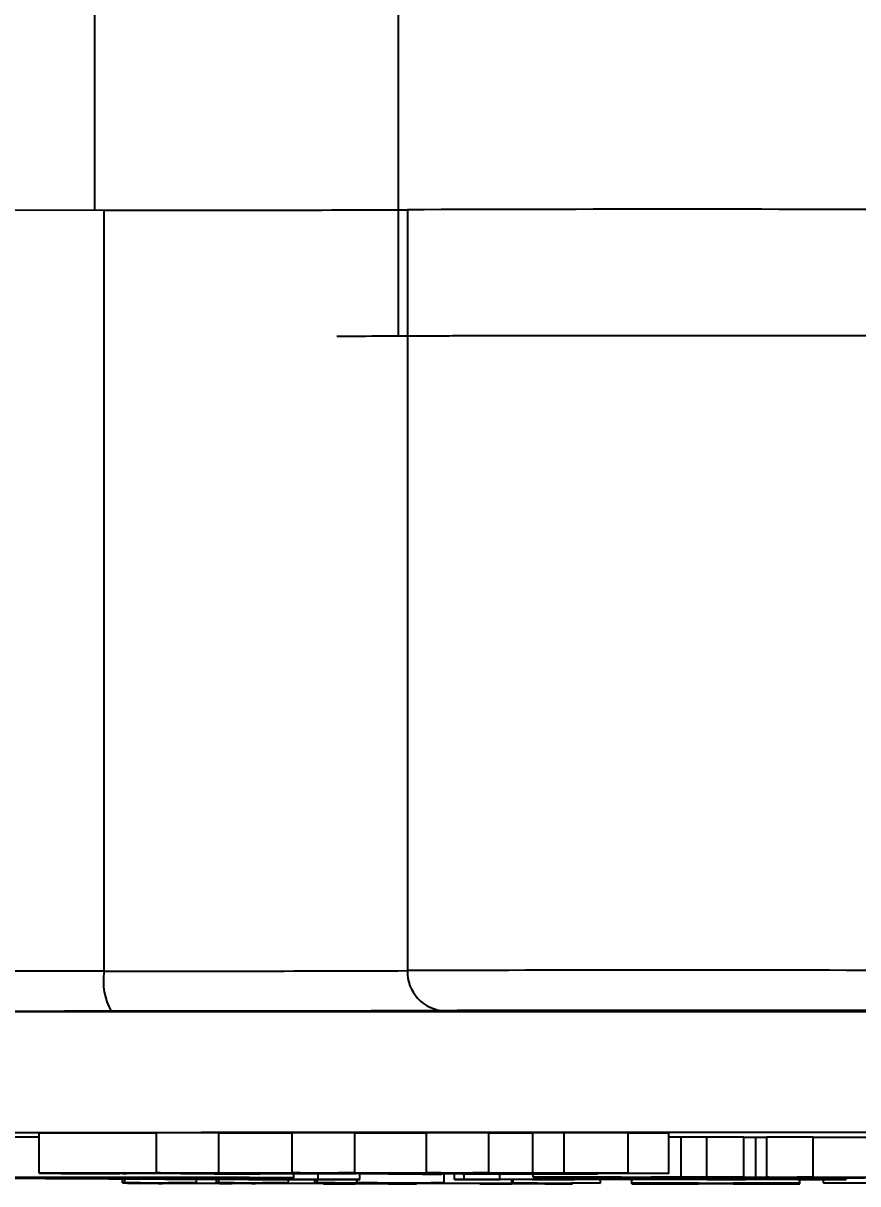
# Model space of a CAD drawing. Header units: millimetres. Extents: x 1890 to 4327, y 775 to 2498.
# Drawn here: x 2993.48 to 3014.31, y 1054.46 to 1083.44 of the extents above; entities that cross this region are included whole.
import ezdxf

# ---------------------------------------------------------------- set-up
doc = ezdxf.new("R2010")
doc.units = ezdxf.units.MM
doc.layers.add('AM_5', color=3, linetype='Continuous', lineweight=25)
doc.styles.add('SLDTEXTSTYLE1', font='txt.shx', dxfattribs={"width": 0.7, "bigfont": 'gbcbig.shx'})
doc.dimstyles.new('SLDDIMSTYLE12$0', dxfattribs={"dimtxt": 12, "dimasz": 10, "dimexe": 0, "dimexo": 0.0625, "dimgap": 0.875, "dimtad": 1, "dimdec": 1, "dimlfac": 1.8, "dimrnd": 1e-09, "dimzin": 12, "dimdsep": 46, "dimtxsty": 'SLDTEXTSTYLE1', "dimcen": 0.09, "dimdle": 8.16, "dimclrd": 3, "dimclre": 3, "dimadec": 0, "dimazin": 3, "dimtfac": 1, "dimtdec": 1, "dimtofl": 0, "dimtmove": 0, "dimatfit": 3, "dimfxl": 0, "dimfrac": 2, "dimtolj": 1, "dimlwd": 5, "dimlwe": 5, "dimarcsym": 0})

# ---------------------------------------------------------------- blocks, each defined once
blk = doc.blocks.new('*D77')
at = {"layer": 'AM_5', "color": 3, "lineweight": 5, "transparency": 16777216}
blk.add_line((3009.585, 1296.077), (2821.591, 1296.077), dxfattribs=at)
at = {"layer": 'AM_5', "color": 3, "linetype": 'Continuous', "lineweight": 5, "transparency": 16777216}
for p, q in [((2821.591, 1286.077), (2821.591, 1064.465)), ((2963.839, 1054.465), (2821.591, 1054.465))]:
    blk.add_line(p, q, dxfattribs=at)
at = {"layer": 'AM_5', "color": 3, "transparency": 16777216}
for points in [[(2819.925, 1286.077), (2823.258, 1286.077), (2821.591, 1296.077)], [(2819.925, 1064.465), (2823.258, 1064.465), (2821.591, 1054.465)]]:
    blk.add_solid(points, dxfattribs=at)
at = {"layer": 'Defpoints', "color": 0, "transparency": 16777216}
for p in [(3009.647, 1296.077), (2821.591, 1054.465), (2963.902, 1054.465)]:
    blk.add_point(p, dxfattribs=at)
at = {"layer": 'AM_5', "color": 0, "transparency": 16777216, "insert": (2814.716, 1121.747), "char_height": 12, "attachment_point": 5, "rotation": 90, "style": 'SLDTEXTSTYLE1'}
blk.add_mtext('\\A1;245', dxfattribs=at)

msp = doc.modelspace()

# ---------------------------------------------------------------- linework, layer by layer
at = {"color": 7, "linetype": 'Continuous', "lineweight": 25}
for p, q in [((2995.271, 1078.773), (2995.271, 1110.201)), ((3002.841, 1109.463), (3002.841, 1075.629)), ((2995.499, 1059.773), (2995.499, 1078.773)), ((3003.071, 1078.787), (3003.071, 1059.787)), ((3001.758, 1055.735), (3000.196, 1055.736)), ((3000.196, 1054.736), (3000.196, 1055.736)), ((3005.102, 1055.736), (3003.546, 1055.737)), ((3003.546, 1054.737), (3003.546, 1055.737)), ((3005.102, 1054.736), (3005.102, 1055.736)), ((2996.806, 1055.729), (2993.878, 1055.728)), ((2993.878, 1054.728), (2993.878, 1055.728)), ((2998.365, 1055.734), (2996.806, 1055.735)), ((2996.806, 1054.735), (2996.806, 1055.735)), ((2998.365, 1054.734), (2998.365, 1055.734)), ((3000.196, 1055.73), (2998.365, 1055.73)), ((3001.758, 1054.735), (3001.758, 1055.735)), ((3003.546, 1055.731), (3001.758, 1055.731)), ((3006.199, 1055.732), (3005.102, 1055.732)), ((3006.985, 1055.735), (3006.199, 1055.732)), ((3006.199, 1054.732), (3006.199, 1055.732)), ((3008.582, 1055.732), (3006.985, 1055.735)), ((3006.985, 1054.735), (3006.985, 1055.735)), ((3008.582, 1054.732), (3008.582, 1055.732)), ((3009.597, 1055.725), (3008.582, 1055.727)), ((3009.597, 1054.725), (3009.597, 1055.725)), ((3009.906, 1055.628), (3009.597, 1055.628)), ((3010.542, 1055.629), (3009.906, 1055.628)), ((3009.906, 1054.628), (3009.906, 1055.628)), ((3011.466, 1055.627), (3010.542, 1055.629)), ((3010.542, 1054.629), (3010.542, 1055.629)), ((3011.466, 1054.627), (3011.466, 1055.627)), ((3011.755, 1055.62), (3011.466, 1055.62)), ((3012.044, 1055.624), (3011.755, 1055.623)), ((3011.755, 1055.623), (3011.755, 1054.623)), ((3013.2, 1055.628), (3012.044, 1055.629)), ((3012.044, 1054.629), (3012.044, 1055.629)), ((3013.2, 1054.628), (3013.2, 1055.628)), ((3014.761, 1055.624), (3013.2, 1055.624)), ((2997.025, 1054.568), (2991.458, 1054.6)), ((2993.878, 1054.728), (2997.35, 1054.729)), ((2994.517, 1054.727), (2993.878, 1054.728)), ((2994.039, 1054.6), (2999.106, 1054.573)), ((2994.427, 1054.717), (2994.427, 1054.727)), ((2995.106, 1054.727), (2994.517, 1054.727)), ((2994.808, 1054.718), (2994.808, 1054.727)), ((2997.42, 1054.728), (2995.106, 1054.727)), ((2995.475, 1054.723), (2995.475, 1054.728)), ((2995.475, 1054.723), (2995.748, 1054.723)), ((2995.748, 1054.723), (2995.748, 1054.728)), ((2995.748, 1054.723), (2995.889, 1054.721)), ((2995.889, 1054.721), (2995.889, 1054.728)), ((2995.889, 1054.721), (3007.663, 1054.726)), ((3001.406, 1054.722), (2995.961, 1054.72)), ((2996.079, 1054.719), (2996.079, 1054.72)), ((2996.806, 1054.735), (2998.365, 1054.734)), ((2997.415, 1054.717), (2997.415, 1054.721)), ((2997.415, 1054.717), (2998.45, 1054.716)), ((2998.694, 1054.725), (2997.743, 1054.723)), ((2998.365, 1054.734), (2997.972, 1054.733)), ((2997.972, 1054.733), (2998.234, 1054.729)), ((2998.234, 1054.729), (2998.234, 1054.733)), ((2998.234, 1054.729), (3000.754, 1054.73)), ((3000.823, 1054.73), (2998.303, 1054.729)), ((2998.45, 1054.716), (2998.45, 1054.721)), ((2998.45, 1054.716), (3001.786, 1054.718)), ((3001.858, 1054.717), (2998.522, 1054.716)), ((2998.522, 1054.716), (2999.387, 1054.705)), ((2999.387, 1054.705), (2998.529, 1054.703)), ((2998.694, 1054.725), (2998.694, 1054.729)), ((2999.387, 1054.705), (2999.387, 1054.716)), ((3000.196, 1054.736), (3001.758, 1054.735)), ((3000.236, 1054.617), (3000.236, 1054.716)), ((3000.84, 1054.571), (3000.84, 1054.716)), ((3002.087, 1054.726), (3001.134, 1054.725)), ((3001.758, 1054.735), (3001.352, 1054.734)), ((3001.352, 1054.734), (3001.637, 1054.731)), ((3001.786, 1054.718), (3001.406, 1054.722)), ((3001.637, 1054.731), (3001.637, 1054.735)), ((3001.637, 1054.731), (3004.088, 1054.732)), ((3004.157, 1054.731), (3001.707, 1054.73)), ((3001.88, 1054.571), (3001.88, 1054.717)), ((3002.087, 1054.726), (3002.087, 1054.73)), ((3007.804, 1054.725), (3002.29, 1054.723)), ((3002.29, 1054.723), (3002.67, 1054.718)), ((3002.67, 1054.718), (3002.67, 1054.723)), ((3002.67, 1054.718), (3005.937, 1054.719)), ((3006.214, 1054.719), (3002.742, 1054.717)), ((3003.928, 1054.704), (3002.975, 1054.702)), ((3003.546, 1054.737), (3005.102, 1054.736)), ((3003.928, 1054.704), (3003.928, 1054.718)), ((3003.99, 1054.484), (3003.99, 1054.718)), ((3004.243, 1054.57), (3004.243, 1054.718)), ((3004.439, 1054.709), (3004.439, 1054.718)), ((3004.499, 1054.709), (3004.439, 1054.709)), ((3005.431, 1054.727), (3004.483, 1054.726)), ((3004.486, 1054.57), (3004.486, 1054.709)), ((3005.102, 1054.736), (3004.699, 1054.735)), ((3004.699, 1054.735), (3004.974, 1054.732)), ((3004.974, 1054.732), (3004.974, 1054.736)), ((3004.974, 1054.732), (3006.199, 1054.732)), ((3008.582, 1054.732), (3005.043, 1054.731)), ((3005.376, 1054.572), (3005.376, 1054.718)), ((3005.376, 1054.572), (3008.528, 1054.599)), ((3005.431, 1054.727), (3005.431, 1054.731)), ((3005.937, 1054.719), (3005.937, 1054.724)), ((3005.937, 1054.719), (3006.433, 1054.721)), ((3006.199, 1054.732), (3006.985, 1054.735)), ((3006.207, 1054.628), (3006.207, 1054.719)), ((3006.728, 1054.626), (3006.207, 1054.628)), ((3006.207, 1054.628), (3009.906, 1054.628)), ((3006.844, 1054.711), (3006.214, 1054.719)), ((3006.994, 1054.58), (3006.266, 1054.574)), ((3006.323, 1054.609), (3006.323, 1054.627)), ((3006.959, 1054.607), (3006.323, 1054.609)), ((3006.433, 1054.721), (3006.433, 1054.724)), ((3006.433, 1054.721), (3007.676, 1054.719)), ((3006.439, 1054.62), (3006.439, 1054.627)), ((3006.959, 1054.618), (3006.439, 1054.62)), ((3006.439, 1054.62), (3008.404, 1054.62)), ((3006.985, 1054.735), (3008.582, 1054.732)), ((3010.629, 1054.58), (3006.994, 1054.58)), ((3006.994, 1054.57), (3006.994, 1054.58)), ((3007.676, 1054.719), (3007.144, 1054.718)), ((3007.144, 1054.718), (3007.773, 1054.711)), ((3008.852, 1054.596), (3007.156, 1054.581)), ((3007.156, 1054.581), (3010.548, 1054.581)), ((3007.19, 1054.721), (3007.804, 1054.725)), ((3007.19, 1054.721), (3007.19, 1054.725)), ((3007.421, 1054.721), (3007.19, 1054.721)), ((3007.237, 1054.57), (3007.237, 1054.58)), ((3007.663, 1054.726), (3007.663, 1054.732)), ((3007.663, 1054.726), (3008.146, 1054.727)), ((3007.773, 1054.711), (3007.773, 1054.725)), ((3007.819, 1054.71), (3007.819, 1054.732)), ((3007.891, 1054.483), (3007.891, 1054.58)), ((3008.404, 1054.627), (3008.115, 1054.627)), ((3008.146, 1054.727), (3008.146, 1054.732)), ((3008.146, 1054.727), (3009.597, 1054.725)), ((3008.404, 1054.619), (3008.346, 1054.619)), ((3008.404, 1054.62), (3008.404, 1054.627)), ((3008.404, 1054.611), (3008.404, 1054.619)), ((3008.528, 1054.599), (3009.739, 1054.599)), ((3008.674, 1054.483), (3008.674, 1054.58)), ((3008.933, 1054.596), (3008.852, 1054.596)), ((3010.548, 1054.581), (3008.933, 1054.596)), ((3011.466, 1054.627), (3009.155, 1054.627)), ((3009.155, 1054.627), (3009.155, 1054.62)), ((3009.155, 1054.62), (3009.791, 1054.62)), ((3011.12, 1054.619), (3009.155, 1054.619)), ((3009.155, 1054.619), (3009.155, 1054.611)), ((3009.155, 1054.611), (3011.12, 1054.613)), ((3009.739, 1054.599), (3009.739, 1054.619)), ((3009.739, 1054.599), (3012.81, 1054.572)), ((3009.791, 1054.62), (3009.791, 1054.627)), ((3009.791, 1054.62), (3010.311, 1054.621)), ((3009.906, 1054.628), (3010.542, 1054.629)), ((3010.311, 1054.621), (3010.311, 1054.627)), ((3010.311, 1054.621), (3011.12, 1054.619)), ((3010.542, 1054.629), (3011.466, 1054.627)), ((3010.545, 1054.57), (3010.545, 1054.58)), ((3011.435, 1054.573), (3010.629, 1054.58)), ((3010.868, 1054.57), (3010.868, 1054.578)), ((3011.12, 1054.62), (3011.12, 1054.627)), ((3011.64, 1054.619), (3011.12, 1054.62)), ((3011.12, 1054.62), (3018.112, 1054.62)), ((3011.12, 1054.619), (3011.12, 1054.62)), ((3011.12, 1054.613), (3011.12, 1054.619)), ((3011.12, 1054.613), (3011.177, 1054.612)), ((3011.177, 1054.62), (3011.177, 1054.612)), ((3011.755, 1054.614), (3011.698, 1054.617)), ((3011.698, 1054.617), (3012.449, 1054.616)), ((3011.698, 1054.603), (3011.698, 1054.617)), ((3011.698, 1054.603), (3011.755, 1054.606)), ((3012.449, 1054.604), (3011.698, 1054.603)), ((3011.755, 1054.623), (3012.102, 1054.624)), ((3012.449, 1054.622), (3011.755, 1054.623)), ((3011.755, 1054.606), (3011.755, 1054.614)), ((3012.044, 1054.629), (3013.2, 1054.628)), ((3012.911, 1054.623), (3012.449, 1054.622)), ((3012.449, 1054.616), (3012.449, 1054.622)), ((3012.449, 1054.616), (3014.125, 1054.616)), ((3013.778, 1054.615), (3012.449, 1054.615)), ((3012.449, 1054.615), (3012.449, 1054.604)), ((3013.2, 1054.628), (3012.796, 1054.628)), ((3012.796, 1054.628), (3012.796, 1054.624)), ((3012.796, 1054.624), (3014.818, 1054.624)), ((3012.81, 1054.572), (3012.81, 1054.615)), ((3017.766, 1054.623), (3012.911, 1054.623)), ((3014.414, 1054.619), (3013.027, 1054.619)), ((3013.778, 1054.605), (3013.778, 1054.615)), ((3014.472, 1054.606), (3013.778, 1054.605)), ((3013.781, 1054.57), (3013.781, 1054.605)), ((3014.024, 1054.57), (3014.024, 1054.605)), ((3014.125, 1054.616), (3014.414, 1054.619)), ((3014.125, 1054.616), (3014.125, 1054.619)), ((2995.959, 1054.486), (2995.959, 1054.574)), ((2995.959, 1054.486), (2996.019, 1054.487)), ((2996.164, 1054.486), (2995.959, 1054.486)), ((2996.019, 1054.487), (2996.019, 1054.574)), ((2996.019, 1054.487), (2997.807, 1054.486)), ((2996.088, 1054.468), (2996.088, 1054.486)), ((2996.088, 1054.468), (2996.393, 1054.485)), ((2996.395, 1054.467), (2996.088, 1054.468)), ((2998.5, 1054.479), (2996.395, 1054.467)), ((2997.107, 1054.485), (2996.853, 1054.473)), ((2996.853, 1054.473), (2996.955, 1054.473)), ((2996.955, 1054.473), (2998.631, 1054.481)), ((2996.955, 1054.473), (2996.955, 1054.478)), ((3001.88, 1054.568), (2997.025, 1054.568)), ((2997.747, 1054.486), (2997.593, 1054.486)), ((2997.807, 1054.486), (2997.747, 1054.486)), ((2997.807, 1054.486), (2997.807, 1054.568)), ((2998.308, 1054.485), (2998.308, 1054.568)), ((2998.308, 1054.485), (2998.367, 1054.486)), ((2998.462, 1054.485), (2998.308, 1054.485)), ((2998.367, 1054.486), (2998.367, 1054.568)), ((2998.367, 1054.486), (3000.103, 1054.485)), ((2998.387, 1054.467), (2998.602, 1054.479)), ((2998.387, 1054.467), (2998.387, 1054.478)), ((2998.693, 1054.466), (2998.387, 1054.467)), ((2998.602, 1054.479), (2998.5, 1054.479)), ((2998.631, 1054.481), (2998.741, 1054.484)), ((3001.59, 1054.483), (2998.693, 1054.466)), ((2999.456, 1054.484), (2999.18, 1054.472)), ((2999.18, 1054.472), (2999.282, 1054.472)), ((2999.282, 1054.472), (3001.224, 1054.483)), ((2999.282, 1054.472), (2999.282, 1054.476)), ((3000.043, 1054.485), (2999.891, 1054.485)), ((3000.103, 1054.485), (3000.043, 1054.485)), ((3000.103, 1054.485), (3000.103, 1054.568)), ((3000.758, 1054.484), (3000.758, 1054.568)), ((3000.758, 1054.484), (3000.818, 1054.485)), ((3000.912, 1054.484), (3000.758, 1054.484)), ((3000.818, 1054.485), (3000.818, 1054.568)), ((3000.818, 1054.485), (3001.804, 1054.485)), ((3000.84, 1054.571), (3001.88, 1054.571)), ((3000.975, 1054.466), (3000.975, 1054.479)), ((3003.264, 1054.465), (3000.975, 1054.466)), ((3000.975, 1054.466), (3001.004, 1054.466)), ((3001.004, 1054.466), (3001.004, 1054.48)), ((3001.004, 1054.466), (3001.264, 1054.466)), ((3001.224, 1054.483), (3001.271, 1054.483)), ((3001.264, 1054.466), (3001.264, 1054.481)), ((3001.769, 1054.467), (3002.418, 1054.483)), ((3001.804, 1054.485), (3001.804, 1054.568)), ((3001.804, 1054.485), (3001.805, 1054.485)), ((3001.805, 1054.568), (3001.805, 1054.485)), ((3001.805, 1054.485), (3003.99, 1054.484)), ((3001.88, 1054.571), (3001.88, 1054.568)), ((3002.289, 1054.484), (3002.085, 1054.484)), ((3002.292, 1054.484), (3002.289, 1054.484)), ((3002.932, 1054.475), (3002.601, 1054.467)), ((3002.601, 1054.467), (3002.606, 1054.467)), ((3006.001, 1054.474), (3002.932, 1054.475)), ((3003.25, 1054.483), (3002.959, 1054.476)), ((3002.959, 1054.476), (3006.028, 1054.475)), ((3003.032, 1054.466), (3003.032, 1054.475)), ((3003.032, 1054.466), (3003.293, 1054.466)), ((3003.293, 1054.466), (3003.264, 1054.465)), ((3003.293, 1054.466), (3003.293, 1054.475)), ((3003.963, 1054.484), (3003.755, 1054.484)), ((3003.99, 1054.484), (3003.963, 1054.484)), ((3004.243, 1054.569), (3004.243, 1054.57)), ((3004.243, 1054.57), (3004.486, 1054.57)), ((3007.237, 1054.569), (3004.243, 1054.569)), ((3004.876, 1054.465), (3004.876, 1054.475)), ((3004.876, 1054.465), (3004.905, 1054.466)), ((3007.165, 1054.464), (3004.876, 1054.465)), ((3004.905, 1054.466), (3004.905, 1054.475)), ((3004.905, 1054.466), (3005.165, 1054.465)), ((3005.165, 1054.465), (3005.165, 1054.475)), ((3005.67, 1054.466), (3006.001, 1054.474)), ((3005.67, 1054.466), (3005.67, 1054.474)), ((3005.679, 1054.483), (3005.679, 1054.569)), ((3005.679, 1054.483), (3005.706, 1054.484)), ((3005.887, 1054.483), (3005.679, 1054.483)), ((3005.706, 1054.484), (3005.706, 1054.569)), ((3005.706, 1054.484), (3007.891, 1054.483)), ((3006.028, 1054.475), (3006.319, 1054.482)), ((3007.151, 1054.482), (3006.502, 1054.466)), ((3006.502, 1054.466), (3006.507, 1054.466)), ((3006.933, 1054.465), (3006.933, 1054.477)), ((3006.933, 1054.465), (3007.193, 1054.465)), ((3006.994, 1054.57), (3007.237, 1054.57)), ((3007.193, 1054.465), (3007.165, 1054.464)), ((3007.237, 1054.57), (3007.237, 1054.569)), ((3007.864, 1054.483), (3007.656, 1054.483)), ((3007.891, 1054.483), (3007.864, 1054.483)), ((3009.871, 1054.483), (3008.674, 1054.483)), ((3008.674, 1054.483), (3008.674, 1054.483)), ((3008.674, 1054.483), (3012.866, 1054.483)), ((3008.674, 1054.465), (3008.674, 1054.483)), ((3008.674, 1054.464), (3008.674, 1054.465)), ((3008.674, 1054.465), (3009.871, 1054.465)), ((3012.866, 1054.464), (3008.674, 1054.464)), ((3009.871, 1054.465), (3009.871, 1054.483)), ((3010.339, 1054.466), (3010.339, 1054.482)), ((3010.545, 1054.569), (3010.545, 1054.57)), ((3010.545, 1054.57), (3010.868, 1054.57)), ((3014.024, 1054.569), (3010.545, 1054.569)), ((3011.202, 1054.482), (3011.202, 1054.466)), ((3012.866, 1054.483), (3011.67, 1054.483)), ((3011.67, 1054.465), (3011.67, 1054.483)), ((3011.67, 1054.465), (3012.866, 1054.465)), ((3012.866, 1054.483), (3012.866, 1054.569)), ((3012.866, 1054.483), (3012.866, 1054.483)), ((3012.866, 1054.465), (3012.866, 1054.483)), ((3012.866, 1054.465), (3012.866, 1054.464)), ((3013.455, 1054.484), (3013.455, 1054.569)), ((3013.491, 1054.483), (3013.455, 1054.484)), ((3013.455, 1054.484), (3015.876, 1054.484)), ((3013.8, 1054.483), (3013.491, 1054.483)), ((3013.781, 1054.57), (3014.024, 1054.57)), ((3014.024, 1054.57), (3014.024, 1054.569))]:
    msp.add_line(p, q, dxfattribs=at)
at = {"color": 7, "linetype": 'Continuous', "lineweight": 25, "flags": 128}
for points in [[(2995.499, 1078.773), (2990.173, 1078.771), (2984.939, 1078.767), (2979.82, 1078.763), (2974.84, 1078.759), (2970.022, 1078.753), (2965.389, 1078.747), (2960.963, 1078.74), (2956.763, 1078.733), (2952.809, 1078.725), (2949.119, 1078.716), (2945.712, 1078.707), (2942.602, 1078.697), (2939.803, 1078.688), (2937.33, 1078.677), (2935.193, 1078.666), (2933.402, 1078.655)], [(2995.499, 1059.773), (2990.239, 1059.771), (2985.069, 1059.767), (2980.01, 1059.763), (2975.086, 1059.759), (2970.32, 1059.754), (2965.732, 1059.748), (2961.343, 1059.741), (2957.174, 1059.734), (2953.243, 1059.726), (2949.568, 1059.717), (2946.165, 1059.708), (2943.051, 1059.699), (2940.238, 1059.689), (2937.741, 1059.679), (2935.569, 1059.668), (2933.734, 1059.658), (2932.242, 1059.647), (2931.102, 1059.635)], [(3038.045, 1058.745), (3033.341, 1058.749), (3028.52, 1058.752), (3023.605, 1058.755), (3018.622, 1058.756), (3013.595, 1058.757), (3008.549, 1058.758), (3003.51, 1058.757), (2998.502, 1058.756), (2993.55, 1058.754), (2988.679, 1058.751), (2983.913, 1058.747), (2979.277, 1058.743), (2974.792, 1058.738), (2970.482, 1058.732)], [(3014.315, 1058.776), (3013.488, 1058.773), (3012.411, 1058.772), (3011.157, 1058.77), (3009.811, 1058.77), (3008.465, 1058.77), (3007.211, 1058.772), (3006.134, 1058.773), (3005.308, 1058.776), (3004.788, 1058.778), (3004.611, 1058.781), (3004.788, 1058.784), (3005.308, 1058.787), (3006.134, 1058.789), (3007.211, 1058.791), (3008.465, 1058.792), (3009.811, 1058.792), (3011.157, 1058.792), (3012.411, 1058.791), (3013.488, 1058.789), (3014.315, 1058.787)]]:
    msp.add_lwpolyline(points, dxfattribs=at)
at = {"color": 7, "linetype": 'Continuous', "lineweight": 25}
for centre, radius, start, end in [((2995.938, 2953.858), 1875.085, 269.986579, 270.217963), ((3009.811, -913.516), 1992.314, 89.806162, 90.193839), ((3009.811, -932.516), 1992.314, 89.806162, 90.193839), ((2997.041, 1059.531), 1.561, 171.0968, 209.1481), ((2995.938, 2934.858), 1875.085, 269.986579, 270.217963), ((3004.041, 1059.756), 0.971, 178.1826, 267.9964)]:
    msp.add_arc(centre, radius, start, end, dxfattribs=at)
for points, knots in [([(3002.841, 1075.629), (3002.52, 1075.627), (3002.136, 1075.625), (3001.423, 1075.623), (3001.305, 1075.623)], [0, 0, 0, 0, 0.8349467, 1, 1, 1, 1]), ([(2995.678, 1058.771), (2993.182, 1058.77), (2988.144, 1058.768), (2980.767, 1058.762), (2973.525, 1058.755), (2966.546, 1058.746), (2959.943, 1058.736), (2953.85, 1058.724), (2948.357, 1058.711), (2943.545, 1058.697), (2939.483, 1058.682), (2936.213, 1058.667), (2933.675, 1058.651), (2932.612, 1058.64), (2932.086, 1058.635)], [0, 0, 0, 0, 0.079959, 0.161371, 0.244142, 0.328893, 0.414217, 0.5, 0.585778, 0.671102, 0.755858, 0.838624, 0.920039, 1, 1, 1, 1]), ([(3004.007, 1058.786), (3003.616, 1058.784), (3002.821, 1058.78), (3000.831, 1058.776), (2998.417, 1058.772), (2996.581, 1058.771), (2995.678, 1058.771)], [0, 0, 0, 0, 0.245796, 0.5, 0.754204, 1, 1, 1, 1]), ([(3015.615, 1058.786), (3015.351, 1058.787), (3014.81, 1058.789), (3013.392, 1058.792), (3011.675, 1058.794), (3009.811, 1058.795), (3007.947, 1058.794), (3006.231, 1058.792), (3004.813, 1058.789), (3004.271, 1058.787), (3004.007, 1058.786)], [0, 0, 0, 0, 0.122089, 0.25, 0.377911, 0.5, 0.622089, 0.75, 0.877911, 1, 1, 1, 1]), ([(2941.366, 1055.607), (2941.413, 1055.611), (2941.52, 1055.619), (2942.39, 1055.632), (2943.871, 1055.645), (2946.046, 1055.659), (2948.876, 1055.672), (2952.39, 1055.685), (2956.544, 1055.697), (2961.288, 1055.709), (2966.549, 1055.719), (2972.241, 1055.728), (2978.264, 1055.735), (2984.487, 1055.741), (2990.853, 1055.746), (2997.205, 1055.749), (3003.544, 1055.751), (3009.811, 1055.751), (3016.078, 1055.751), (3022.417, 1055.749), (3028.77, 1055.746), (3035.135, 1055.741), (3041.359, 1055.735), (3047.381, 1055.728), (3053.073, 1055.719), (3058.335, 1055.709), (3063.078, 1055.697), (3067.232, 1055.685), (3070.746, 1055.672), (3073.576, 1055.659), (3075.752, 1055.645), (3077.233, 1055.632), (3078.104, 1055.619), (3078.211, 1055.611), (3078.259, 1055.607)], [0, 0, 0, 0, 0.023828, 0.053273, 0.084485, 0.115699, 0.147957, 0.180726, 0.213842, 0.247136, 0.28043, 0.313546, 0.346314, 0.378573, 0.409785, 0.440999, 0.470442, 0.499888, 0.529332, 0.558778, 0.58999, 0.621203, 0.653462, 0.68623, 0.719347, 0.752641, 0.785934, 0.819051, 0.851819, 0.884078, 0.915289, 0.946503, 0.975948, 1, 1, 1, 1]), ([(2993.878, 1055.632), (2993.771, 1055.632), (2993.35, 1055.632), (2992.91, 1055.632), (2992.582, 1055.632)], [0, 0, 0, 0, 0.254888, 1, 1, 1, 1]), ([(2990.957, 1054.629), (2991.627, 1054.629), (2992.972, 1054.629), (2994.78, 1054.628), (2996.1, 1054.625), (2997.024, 1054.622), (2997.331, 1054.619), (2997.354, 1054.617), (2997.359, 1054.616)], [0, 0, 0, 0, 0.196061, 0.394111, 0.547436, 0.700125, 0.928087, 1, 1, 1, 1]), ([(2997.359, 1054.616), (2997.329, 1054.615), (2997.268, 1054.612), (2996.585, 1054.608), (2995.237, 1054.605), (2993.553, 1054.603), (2992.205, 1054.602), (2991.427, 1054.602), (2991.304, 1054.602)], [0, 0, 0, 0, 0.200351, 0.402646, 0.59747, 0.766762, 0.96323, 1, 1, 1, 1]), ([(2991.908, 1054.632), (2992.576, 1054.632), (2993.811, 1054.632), (2995.578, 1054.631), (2997.241, 1054.63), (2998.76, 1054.627), (2999.906, 1054.623), (3000.214, 1054.619), (3000.232, 1054.617), (3000.236, 1054.617)], [0, 0, 0, 0, 0.160365, 0.296332, 0.431737, 0.589347, 0.747826, 0.949128, 1, 1, 1, 1]), ([(3000.236, 1054.617), (3000.209, 1054.615), (3000.149, 1054.612), (2999.365, 1054.607), (2997.654, 1054.603), (2995.805, 1054.601), (2994.526, 1054.6), (2994.039, 1054.6)], [0, 0, 0, 0, 0.183074, 0.416875, 0.642834, 0.864166, 1, 1, 1, 1]), ([(2994.427, 1054.717), (2994.432, 1054.717), (2994.444, 1054.717), (2994.613, 1054.718), (2994.747, 1054.718), (2994.808, 1054.718)], [0, 0, 0, 0, 0.206018, 0.636041, 1, 1, 1, 1]), ([(2995.124, 1054.716), (2995.043, 1054.716), (2994.893, 1054.716), (2994.683, 1054.716), (2994.542, 1054.716), (2994.45, 1054.717), (2994.433, 1054.717), (2994.427, 1054.717)], [0, 0, 0, 0, 0.281585, 0.522569, 0.762523, 0.925805, 1, 1, 1, 1]), ([(2994.808, 1054.718), (2994.935, 1054.719), (2995.277, 1054.719), (2995.422, 1054.721), (2995.461, 1054.722), (2995.475, 1054.723)], [0, 0, 0, 0, 0.268239, 0.722981, 1, 1, 1, 1]), ([(2996.031, 1054.718), (2996.004, 1054.717), (2995.951, 1054.717), (2995.686, 1054.717), (2995.416, 1054.716), (2995.177, 1054.716), (2995.124, 1054.716)], [0, 0, 0, 0, 0.194719, 0.390632, 0.863045, 1, 1, 1, 1]), ([(2995.961, 1054.72), (2996.015, 1054.72), (2996.083, 1054.719), (2996.062, 1054.719), (2996.057, 1054.719)], [0, 0, 0, 0, 0.784657, 1, 1, 1, 1]), ([(2997.35, 1054.729), (2997.292, 1054.73), (2997.181, 1054.731), (2997.003, 1054.733), (2996.871, 1054.734), (2996.806, 1054.735)], [0, 0, 0, 0, 0.361759, 0.680808, 1, 1, 1, 1]), ([(2998.529, 1054.703), (2998.437, 1054.705), (2998.251, 1054.708), (2997.893, 1054.712), (2997.585, 1054.715), (2997.415, 1054.717)], [0, 0, 0, 0, 0.307881, 0.615778, 1, 1, 1, 1]), ([(2997.743, 1054.723), (2997.706, 1054.724), (2997.645, 1054.725), (2997.529, 1054.727), (2997.456, 1054.728), (2997.42, 1054.728)], [0, 0, 0, 0, 0.437947, 0.718933, 1, 1, 1, 1]), ([(2998.303, 1054.729), (2998.334, 1054.728), (2998.394, 1054.728), (2998.518, 1054.726), (2998.625, 1054.725), (2998.694, 1054.725)], [0, 0, 0, 0, 0.267337, 0.534687, 1, 1, 1, 1]), ([(3000.754, 1054.73), (3000.695, 1054.731), (3000.583, 1054.732), (3000.399, 1054.734), (3000.264, 1054.736), (3000.196, 1054.736)], [0, 0, 0, 0, 0.353076, 0.676475, 1, 1, 1, 1]), ([(3001.134, 1054.725), (3001.09, 1054.726), (3001.025, 1054.727), (3000.913, 1054.728), (3000.853, 1054.729), (3000.823, 1054.73)], [0, 0, 0, 0, 0.499817, 0.749886, 1, 1, 1, 1]), ([(3001.707, 1054.73), (3001.737, 1054.73), (3001.798, 1054.729), (3001.914, 1054.728), (3002.021, 1054.727), (3002.087, 1054.726)], [0, 0, 0, 0, 0.278089, 0.556193, 1, 1, 1, 1]), ([(3002.975, 1054.702), (3002.878, 1054.704), (3002.683, 1054.707), (3002.301, 1054.711), (3002.023, 1054.715), (3001.858, 1054.717)], [0, 0, 0, 0, 0.289421, 0.578839, 1, 1, 1, 1]), ([(3002.742, 1054.717), (3002.857, 1054.716), (3003.089, 1054.713), (3003.466, 1054.708), (3003.763, 1054.705), (3003.928, 1054.704)], [0, 0, 0, 0, 0.3079389, 0.6158743, 1, 1, 1, 1]), ([(3004.088, 1054.732), (3004.029, 1054.732), (3003.919, 1054.734), (3003.739, 1054.736), (3003.61, 1054.737), (3003.546, 1054.737)], [0, 0, 0, 0, 0.361832, 0.680859, 1, 1, 1, 1]), ([(3004.483, 1054.726), (3004.443, 1054.727), (3004.377, 1054.728), (3004.263, 1054.729), (3004.192, 1054.73), (3004.157, 1054.731)], [0, 0, 0, 0, 0.437841, 0.718884, 1, 1, 1, 1]), ([(3004.439, 1054.709), (3004.773, 1054.709), (3005.345, 1054.709), (3006.001, 1054.709), (3006.404, 1054.71), (3006.612, 1054.71), (3006.753, 1054.71), (3006.831, 1054.71), (3006.863, 1054.71), (3006.85, 1054.711), (3006.844, 1054.711)], [0, 0, 0, 0, 0.358025, 0.615683, 0.704922, 0.795041, 0.841826, 0.888488, 0.9407, 1, 1, 1, 1]), ([(3006.71, 1054.706), (3006.678, 1054.707), (3006.615, 1054.707), (3006.257, 1054.708), (3005.55, 1054.708), (3004.895, 1054.708), (3004.499, 1054.709)], [0, 0, 0, 0, 0.10724, 0.21472, 0.525104, 1, 1, 1, 1]), ([(3005.043, 1054.731), (3005.072, 1054.731), (3005.131, 1054.73), (3005.253, 1054.729), (3005.362, 1054.728), (3005.431, 1054.727)], [0, 0, 0, 0, 0.267397, 0.53481, 1, 1, 1, 1]), ([(3006.323, 1054.609), (3006.672, 1054.61), (3007.195, 1054.61), (3007.886, 1054.61), (3008.231, 1054.611), (3008.404, 1054.611)], [0, 0, 0, 0, 0.499885, 0.749929, 1, 1, 1, 1]), ([(3007.773, 1054.711), (3007.8, 1054.71), (3007.852, 1054.709), (3007.711, 1054.708), (3007.351, 1054.707), (3006.962, 1054.707), (3006.71, 1054.706)], [0, 0, 0, 0, 0.211302, 0.416468, 0.621501, 1, 1, 1, 1]), ([(3008.115, 1054.627), (3007.948, 1054.627), (3007.631, 1054.627), (3007.167, 1054.627), (3006.874, 1054.626), (3006.728, 1054.626)], [0, 0, 0, 0, 0.35686, 0.67714, 1, 1, 1, 1]), ([(3008.346, 1054.619), (3008.179, 1054.619), (3007.863, 1054.619), (3007.398, 1054.619), (3007.106, 1054.619), (3006.959, 1054.618)], [0, 0, 0, 0, 0.35686, 0.67714, 1, 1, 1, 1]), ([(3011.177, 1054.612), (3010.581, 1054.612), (3009.561, 1054.61), (3008.096, 1054.609), (3007.339, 1054.608), (3006.959, 1054.607)], [0, 0, 0, 0, 0.41234, 0.704495, 1, 1, 1, 1]), ([(3009.597, 1054.725), (3009.379, 1054.725), (3008.904, 1054.725), (3008.172, 1054.723), (3007.714, 1054.722), (3007.421, 1054.721)], [0, 0, 0, 0, 0.234297, 0.511813, 1, 1, 1, 1]), ([(3013.027, 1054.619), (3012.86, 1054.619), (3012.544, 1054.619), (3012.079, 1054.619), (3011.787, 1054.619), (3011.64, 1054.619)], [0, 0, 0, 0, 0.35686, 0.67714, 1, 1, 1, 1]), ([(3012.1, 1054.625), (3012.099, 1054.625), (3012.097, 1054.626), (3012.081, 1054.628), (3012.057, 1054.629), (3012.044, 1054.629)], [0, 0, 0, 0, 0.333361, 0.666606, 1, 1, 1, 1]), ([(2996.393, 1054.485), (2996.404, 1054.485), (2996.421, 1054.486), (2996.373, 1054.486), (2996.315, 1054.486), (2996.24, 1054.486), (2996.188, 1054.486), (2996.164, 1054.486)], [0, 0, 0, 0, 0.409045, 0.568709, 0.729731, 0.871998, 1, 1, 1, 1]), ([(2997.593, 1054.486), (2997.528, 1054.486), (2997.429, 1054.486), (2997.296, 1054.486), (2997.209, 1054.485), (2997.142, 1054.485), (2997.12, 1054.485), (2997.107, 1054.485)], [0, 0, 0, 0, 0.286948, 0.445283, 0.603611, 0.766841, 1, 1, 1, 1]), ([(2998.741, 1054.484), (2998.748, 1054.484), (2998.76, 1054.485), (2998.703, 1054.485), (2998.605, 1054.485), (2998.506, 1054.485), (2998.462, 1054.485)], [0, 0, 0, 0, 0.280717, 0.477013, 0.764436, 1, 1, 1, 1]), ([(2999.106, 1054.573), (2999.277, 1054.572), (2999.541, 1054.571), (3000.213, 1054.571), (3000.619, 1054.571), (3000.84, 1054.571)], [0, 0, 0, 0, 0.454509, 0.703285, 1, 1, 1, 1]), ([(2999.891, 1054.485), (2999.844, 1054.485), (2999.768, 1054.485), (2999.661, 1054.485), (2999.584, 1054.485), (2999.512, 1054.484), (2999.476, 1054.484), (2999.46, 1054.484), (2999.456, 1054.484)], [0, 0, 0, 0, 0.219728, 0.360437, 0.501962, 0.629609, 0.910972, 1, 1, 1, 1]), ([(3001.265, 1054.484), (3001.265, 1054.484), (3001.264, 1054.484), (3001.222, 1054.484), (3001.143, 1054.484), (3001.036, 1054.484), (3000.953, 1054.484), (3000.912, 1054.484)], [0, 0, 0, 0, 0.063168, 0.286153, 0.501453, 0.758451, 1, 1, 1, 1]), ([(3001.264, 1054.466), (3001.357, 1054.466), (3001.486, 1054.466), (3001.635, 1054.466), (3001.711, 1054.467), (3001.754, 1054.467), (3001.764, 1054.467), (3001.769, 1054.467)], [0, 0, 0, 0, 0.3758207, 0.5238074, 0.6720575, 0.8532035, 1, 1, 1, 1]), ([(3002.085, 1054.484), (3002.029, 1054.484), (3001.923, 1054.484), (3001.776, 1054.484), (3001.664, 1054.483), (3001.615, 1054.483), (3001.59, 1054.483)], [0, 0, 0, 0, 0.2469872, 0.468153, 0.7284619, 1, 1, 1, 1]), ([(3002.418, 1054.483), (3002.418, 1054.483), (3002.42, 1054.483), (3002.389, 1054.483), (3002.337, 1054.484), (3002.302, 1054.484), (3002.292, 1054.484)], [0, 0, 0, 0, 0.177122, 0.589108, 0.884827, 1, 1, 1, 1]), ([(3002.612, 1054.467), (3002.625, 1054.466), (3002.651, 1054.466), (3002.735, 1054.466), (3002.862, 1054.466), (3002.968, 1054.466), (3003.032, 1054.466)], [0, 0, 0, 0, 0.204883, 0.408937, 0.643499, 1, 1, 1, 1]), ([(3003.755, 1054.484), (3003.685, 1054.484), (3003.569, 1054.484), (3003.427, 1054.483), (3003.334, 1054.483), (3003.272, 1054.483), (3003.258, 1054.483), (3003.25, 1054.483)], [0, 0, 0, 0, 0.290077, 0.48445, 0.638173, 0.79153, 1, 1, 1, 1]), ([(3004.486, 1054.57), (3004.609, 1054.57), (3004.819, 1054.57), (3005.075, 1054.571), (3005.26, 1054.571), (3005.335, 1054.572), (3005.367, 1054.572), (3005.376, 1054.572)], [0, 0, 0, 0, 0.268165, 0.456817, 0.645375, 0.906381, 1, 1, 1, 1]), ([(3005.165, 1054.465), (3005.258, 1054.465), (3005.387, 1054.465), (3005.536, 1054.466), (3005.612, 1054.466), (3005.655, 1054.466), (3005.665, 1054.466), (3005.67, 1054.466)], [0, 0, 0, 0, 0.375821, 0.523807, 0.672057, 0.853203, 1, 1, 1, 1]), ([(3006.315, 1054.482), (3006.316, 1054.482), (3006.317, 1054.483), (3006.279, 1054.483), (3006.216, 1054.483), (3006.101, 1054.483), (3005.987, 1054.483), (3005.904, 1054.483), (3005.887, 1054.483)], [0, 0, 0, 0, 0.132198, 0.30903, 0.458399, 0.607839, 0.921168, 1, 1, 1, 1]), ([(3006.266, 1054.574), (3006.255, 1054.574), (3006.234, 1054.573), (3006.201, 1054.573), (3006.191, 1054.573), (3006.185, 1054.572)], [0, 0, 0, 0, 0.2502199, 0.5005081, 1, 1, 1, 1]), ([(3006.185, 1054.572), (3006.194, 1054.572), (3006.208, 1054.572), (3006.286, 1054.571), (3006.383, 1054.571), (3006.537, 1054.57), (3006.747, 1054.57), (3006.908, 1054.57), (3006.994, 1054.57)], [0, 0, 0, 0, 0.284135, 0.450473, 0.560568, 0.671794, 0.825494, 1, 1, 1, 1]), ([(3006.513, 1054.466), (3006.526, 1054.466), (3006.552, 1054.466), (3006.636, 1054.465), (3006.763, 1054.465), (3006.869, 1054.465), (3006.933, 1054.465)], [0, 0, 0, 0, 0.204883, 0.408937, 0.643499, 1, 1, 1, 1]), ([(3007.656, 1054.483), (3007.586, 1054.483), (3007.47, 1054.483), (3007.327, 1054.483), (3007.235, 1054.483), (3007.172, 1054.482), (3007.159, 1054.482), (3007.151, 1054.482)], [0, 0, 0, 0, 0.290077, 0.48445, 0.638173, 0.79153, 1, 1, 1, 1]), ([(3010.339, 1054.482), (3010.336, 1054.482), (3010.331, 1054.482), (3010.272, 1054.482), (3010.193, 1054.483), (3010.057, 1054.483), (3009.947, 1054.483), (3009.871, 1054.483)], [0, 0, 0, 0, 0.250411, 0.398556, 0.54744, 0.686236, 1, 1, 1, 1]), ([(3009.871, 1054.465), (3009.96, 1054.465), (3010.085, 1054.465), (3010.227, 1054.465), (3010.3, 1054.465), (3010.335, 1054.466), (3010.338, 1054.466), (3010.339, 1054.466)], [0, 0, 0, 0, 0.364031, 0.510061, 0.655864, 0.843841, 1, 1, 1, 1]), ([(3010.868, 1054.57), (3010.955, 1054.57), (3011.096, 1054.57), (3011.264, 1054.57), (3011.372, 1054.571), (3011.445, 1054.571), (3011.496, 1054.571), (3011.508, 1054.571), (3011.516, 1054.572)], [0, 0, 0, 0, 0.25713, 0.418126, 0.515419, 0.613557, 0.771961, 1, 1, 1, 1]), ([(3011.67, 1054.483), (3011.6, 1054.483), (3011.483, 1054.483), (3011.345, 1054.482), (3011.26, 1054.482), (3011.209, 1054.482), (3011.204, 1054.482), (3011.202, 1054.482)], [0, 0, 0, 0, 0.2944044, 0.4877252, 0.6436082, 0.7993468, 1, 1, 1, 1]), ([(3011.202, 1054.466), (3011.205, 1054.466), (3011.211, 1054.466), (3011.268, 1054.465), (3011.363, 1054.465), (3011.501, 1054.465), (3011.61, 1054.465), (3011.67, 1054.465)], [0, 0, 0, 0, 0.210223, 0.375759, 0.542534, 0.746796, 1, 1, 1, 1]), ([(3011.516, 1054.572), (3011.514, 1054.572), (3011.512, 1054.572), (3011.496, 1054.572), (3011.459, 1054.573), (3011.435, 1054.573)], [0, 0, 0, 0, 0.25103, 0.502225, 1, 1, 1, 1]), ([(3012.81, 1054.572), (3012.852, 1054.572), (3012.936, 1054.571), (3013.122, 1054.571), (3013.382, 1054.57), (3013.609, 1054.57), (3013.743, 1054.57), (3013.781, 1054.57)], [0, 0, 0, 0, 0.25387, 0.509596, 0.715202, 0.920342, 1, 1, 1, 1]), ([(3014.312, 1054.482), (3014.299, 1054.482), (3014.279, 1054.483), (3014.198, 1054.483), (3014.103, 1054.483), (3013.965, 1054.483), (3013.861, 1054.483), (3013.8, 1054.483)], [0, 0, 0, 0, 0.282665, 0.424863, 0.567605, 0.744514, 1, 1, 1, 1])]:
    msp.add_open_spline(points, degree=3, knots=knots, dxfattribs=at)
msp.add_open_spline([(3016.937, 1075.629), (3016.612, 1075.63), (3015.962, 1075.633), (3014.25, 1075.637), (3012.182, 1075.639), (3009.889, 1075.64), (3007.596, 1075.639), (3005.528, 1075.637), (3003.816, 1075.633), (3003.166, 1075.63), (3002.841, 1075.629)], degree=3, dxfattribs=at)

# ---------------------------------------------------------------- dimensions: what is measured, and where the dimension line sits
at = {"layer": 'AM_5'}
dim = msp.add_linear_dim(base=(2821.591, 1054.465), p1=(3009.647, 1296.077), p2=(2963.902, 1054.465), angle=90, text='245', dimstyle='SLDDIMSTYLE12$0', override={"dimlfac": 1}, dxfattribs=at)
dim.commit()
dim.dimension.update_dxf_attribs({"geometry": '*D77', "text_midpoint": (2821.591, 1121.747), "dimtype": 160})

doc.saveas('drawing.dxf')
